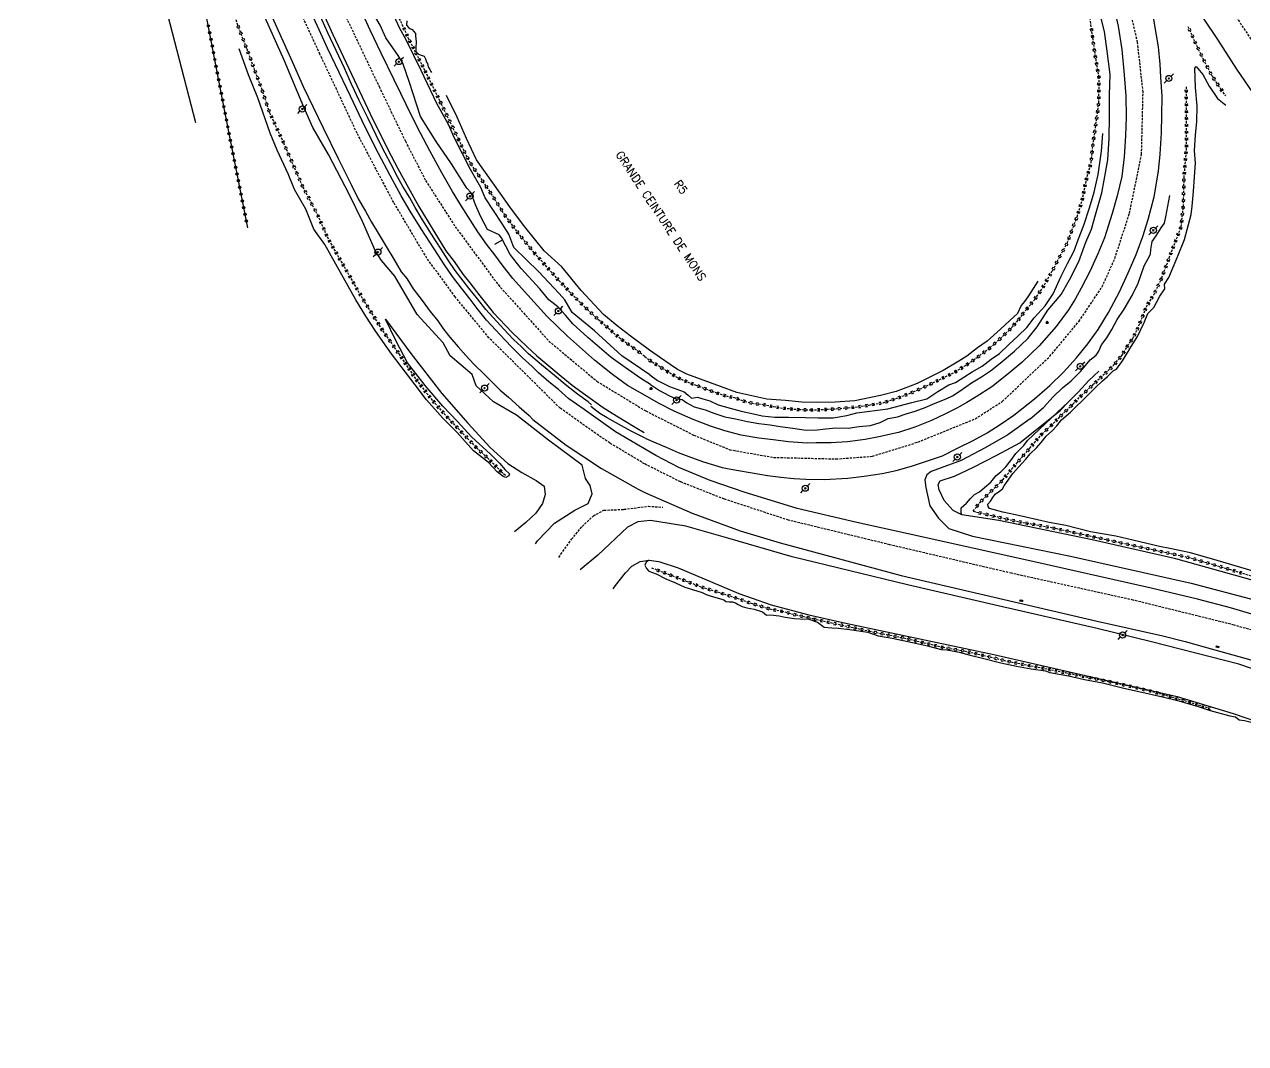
# Model space of a CAD drawing. Header units: millimetres. Extents: x 117000 to 118000, y 126000 to 127000.
# Drawn here: x 117284.3 to 117551.4, y 126230.8 to 126453.7 of the extents above; entities that cross this region are included whole.
import ezdxf
from ezdxf.enums import TextEntityAlignment as Align

# ---------------------------------------------------------------- set-up
doc = ezdxf.new("R2010")
doc.units = ezdxf.units.MM
doc.linetypes.add('DASHED', pattern=[0.75, 0.5, -0.25])
doc.layers.get('0').update_dxf_attribs({"linetype": 'CONTINUOUS'})
for name, color, linetype in [('W0001', 6, 'DASHED'), ('W0006', 2, 'CONTINUOUS'), ('W0008', 7, 'CONTINUOUS'), ('W0010', 4, 'CONTINUOUS'), ('W0070', 7, 'DASHED'), ('W0211', 2, 'CONTINUOUS'), ('W0214', 2, 'CONTINUOUS'), ('W0220', 5, 'DASHED'), ('W0323', 7, 'CONTINUOUS'), ('W0401', 7, 'CONTINUOUS'), ('W0473', 7, 'CONTINUOUS'), ('W0476', 7, 'CONTINUOUS'), ('W0850', 7, 'CONTINUOUS'), ('W0989', 7, 'CONTINUOUS'), ('W0990', 7, 'CONTINUOUS')]:
    doc.layers.add(name, color=color, linetype=linetype)
doc.styles.get("Standard").update_dxf_attribs({"font": 'romans.shx', "width": 0.85})

# ---------------------------------------------------------------- blocks, each defined once
blk = doc.blocks.new('T473')
for p, q in [((-0.166667, 0.166667), (0.166667, -0.166667)), ((-0.166667, -0.166667), (0.166667, 0.166667)), ((0.500001, 0.500001), (1.000002, 1.000002)), ((-1.000002, -1.000002), (-0.500001, -0.500001))]:
    blk.add_line(p, q)
blk.add_ellipse((0, 0), major_axis=(0.471405, 0.471405), ratio=1, start_param=5.4977871438, end_param=11.780972451)
blk = doc.blocks.new('T850')
for p, q in [((-0.25, -0.15), (0, 0.32)), ((0, 0.32), (0.25, -0.15)), ((-0.25, -0.15), (0.25, -0.15))]:
    blk.add_line(p, q)
for major_axis in [(-0.106, 0.106), (-0.0354, 0.0354), (-0.0236, 0.0236)]:
    blk.add_ellipse((0, 0), major_axis=major_axis, ratio=1, start_param=3.926991, end_param=10.210176)
blk = doc.blocks.new('T401')
for p, q in [((-0.3, 0.3), (0, 0.3)), ((-0.3, -0.25), (-0.3, 0.3)), ((-0.3, 0.15), (0, 0.15)), ((-0.3, 0), (0, 0)), ((0, 0.3), (0, -0.25)), ((-0.3, -0.15), (0, -0.15)), ((-0.3, -0.25), (-0.3, -0.3)), ((-0.3, -0.3), (0, -0.3)), ((0, -0.3), (0, -0.25))]:
    blk.add_line(p, q)
blk = doc.blocks.new('t323o')
at = {"color": 0, "linetype": 'Continuous'}
for radius in [0.25, 0.15]:
    blk.add_circle((0, 0), radius, dxfattribs=at)
blk = doc.blocks.new('t220o')
at = {"color": 0, "linetype": 'Continuous'}
for p, q in [((-0.25, 0.25), (0.25, 0.25)), ((-0.25, -0.25), (0.25, -0.25))]:
    blk.add_line(p, q, dxfattribs=at)

msp = doc.modelspace()

# ---------------------------------------------------------------- linework, layer by layer
at = {"layer": 'W0001'}
for points in [[(117402.43, 126675), (117437.33, 126622.68), (117450.1, 126603.54), (117485.01, 126551.28), (117518.98, 126500.82), (117554.53, 126447.48), (117591.14, 126392.81), (117608.37, 126367.36), (117630.46, 126333.74), (117648.52, 126304.7), (117660.15, 126285.37), (117675.05, 126258.71), (117687.81, 126234.34), (117689.57, 126230.79)], [(117556.4, 126320.14), (117548.86, 126322.33), (117526.82, 126327.77), (117500.21, 126333.64), (117473.55, 126339.88), (117451.42, 126345.26), (117437.39, 126349.86), (117427.83, 126353.62), (117419.95, 126357.57), (117412.38, 126362.09), (117407.41, 126365.51), (117401.45, 126369.76), (117391.87, 126379.25), (117385.91, 126385.12), (117378.53, 126394.08), (117372.32, 126402.57), (117365.07, 126414.74), (117357.06, 126429.88), (117348.95, 126447.17), (117333.14, 126481.23), (117321.97, 126507.5), (117311.8, 126530.73), (117296.8, 126562.54), (117293.03, 126571.05)], [(117346.61, 126472.16), (117361.88, 126440.08), (117367.63, 126428.11), (117372.06, 126419.53), (117378.53, 126409.43), (117387.96, 126396.69), (117399.01, 126384.43), (117409.53, 126375.63), (117420.18, 126369.15), (117430.68, 126363.87), (117438.59, 126360.66), (117448.15, 126358.99), (117461.81, 126358.65), (117469.77, 126359.22), (117479.74, 126362.34), (117492.27, 126367.43), (117498.18, 126371.22), (117508.57, 126381.09), (117514.96, 126388.74), (117520.04, 126396.33), (117522.79, 126402.5), (117525.99, 126412.34), (117528.64, 126425.22), (117528.97, 126438.88), (117527.76, 126449.75), (117524.43, 126464.25)]]:
    msp.add_lwpolyline(points, dxfattribs=at)
at = {"layer": 'W0006'}
msp.add_lwpolyline([(117321.81, 126432.16), (117315.16, 126457.73), (117311.26, 126475.23)], dxfattribs=at)
at = {"layer": 'W0008'}
for points in [[(117522.33, 126484.47), (117524.81, 126480.92), (117527.3, 126477.17), (117530.83, 126471.73), (117535.17, 126465.49), (117539.44, 126459.13), (117545.26, 126450.34), (117549.38, 126443.87), (117554.76, 126436.03), (117558.91, 126430.08), (117563.15, 126423.96), (117567.32, 126417.8), (117572.01, 126410.61), (117575.63, 126405.39), (117579.52, 126399.63), (117586.19, 126389.33), (117590.84, 126382.2), (117593.78, 126377.67), (117600.41, 126367.67)], [(117406.72, 126369.47), (117403.36, 126371.8), (117401.1, 126373.84), (117398.97, 126375.49), (117396.77, 126377.44), (117395.38, 126378.86), (117393.14, 126380.82), (117391.04, 126382.96), (117389.34, 126384.73), (117387.44, 126386.83), (117385.34, 126389), (117383.36, 126391.51), (117381.76, 126393.59), (117379.87, 126396.02), (117377.95, 126398.53), (117376.17, 126401.13), (117373.9, 126404.6), (117371.06, 126408.95), (117368.69, 126412.85), (117366.73, 126416.21), (117364.27, 126420.62), (117361.76, 126425.45), (117358.85, 126431.23), (117355.59, 126437.97), (117352.35, 126444.84), (117350.62, 126448.45), (117346.54, 126457.47)], [(117348.49, 126458.68), (117351.75, 126451.47), (117359.93, 126434.12), (117363.76, 126426.32), (117365.95, 126422.15), (117368.31, 126417.95), (117370.6, 126413.85), (117373.86, 126408.49), (117376.5, 126404.19), (117378.29, 126401.8), (117380.2, 126399.02), (117381.74, 126397.14), (117383.9, 126394.31), (117386.81, 126390.68), (117391.01, 126386.29), (117394.18, 126383.21), (117396.41, 126381.18), (117398.98, 126378.99), (117401.73, 126376.78), (117404.07, 126374.81), (117407.05, 126372.63), (117410.9, 126369.86), (117412.86, 126368.66), (117415.46, 126367.02), (117417.91, 126365.59), (117419.85, 126364.46)], [(117420.58, 126372.21), (117416.2, 126374.73), (117412.93, 126377.1), (117409, 126380.28), (117403.1, 126385.48), (117398.63, 126389.8), (117393.65, 126395.24), (117391.14, 126398.13), (117388.83, 126401.11), (117387.17, 126403.3), (117385.38, 126405.63), (117383.5, 126408.3), (117381.82, 126410.92), (117379.89, 126413.91), (117377.94, 126417.13), (117375.6, 126421.22), (117372.95, 126426), (117370.96, 126429.92), (117368.87, 126433.93), (117366.63, 126438.55), (117365.19, 126441.58), (117362.34, 126447.38), (117359.89, 126452.44), (117357.34, 126458.01)], [(117522.28, 126458.7), (117523.5, 126453.3), (117524.32, 126448.2), (117524.84, 126442.67), (117525.18, 126438.02), (117525.27, 126433.39), (117525.16, 126429.34), (117524.82, 126424.73), (117524.3, 126420.39), (117523.29, 126416.17), (117522.2, 126412.35), (117520.5, 126407.03), (117519.09, 126403.52), (117517.29, 126399.63), (117515.41, 126396.02), (117514.1, 126393.6), (117512.66, 126391.28), (117509.96, 126387.61), (117506.24, 126383.37), (117502.55, 126379.81), (117499.46, 126377.27)], [(117421.1, 126377.02), (117414.98, 126381.17), (117408.97, 126386.68), (117404.14, 126390.69), (117402.53, 126393.42), (117401.27, 126394.81), (117396.73, 126399.66), (117391.32, 126404.92), (117390.28, 126407.81), (117388.75, 126410.17), (117385.1, 126415.72), (117384.12, 126417.99), (117381.9, 126421.96), (117378.35, 126428.83), (117377.07, 126431.76), (117374.53, 126436.41), (117371.1, 126443.58), (117367.86, 126450.15), (117366.33, 126452.93), (117365.15, 126455.48)], [(117367.91, 126454.48), (117367.88, 126453.52), (117368.4, 126452.89), (117368.62, 126452.79), (117369.09, 126452.59), (117369.81, 126451.66), (117369.85, 126451.18), (117369.95, 126449.88), (117369.88, 126448.52), (117369.91, 126447.73), (117370.1, 126447.55), (117370.49, 126447.19), (117371.09, 126446.94), (117371.73, 126446.73), (117372.05, 126446.16), (117372.21, 126445.39), (117372.5, 126445.12), (117372.63, 126444.37), (117372.96, 126443.84), (117373.22, 126443.34), (117373.34, 126443.17)], [(117386.27, 126359.66), (117388.22, 126357.73), (117389.48, 126356.26), (117390.42, 126355.4), (117390.23, 126354.94), (117389.62, 126354.62), (117388.99, 126354.79), (117387.68, 126355.86), (117385.79, 126357.87), (117382.52, 126360.42), (117378.92, 126364.46), (117375.8, 126367.55), (117372.22, 126371.57), (117369.76, 126374.85), (117364.6, 126381.66), (117361.2, 126386.49), (117358.98, 126389.89), (117356.82, 126393.44), (117352.42, 126401.22), (117349.98, 126405.52), (117347.63, 126408.89), (117345.83, 126413.3), (117343.35, 126417.56), (117341.99, 126421.03), (117339.61, 126426.14), (117338.04, 126429.9), (117335.35, 126437.65), (117333.33, 126442.62), (117331.96, 126446.5), (117331.29, 126448.36)], [(117555.55, 126333.35), (117545.17, 126336.41), (117539.34, 126338.1), (117534.85, 126339.07), (117532.55, 126339.52), (117526.73, 126340.89), (117523.01, 126341.78), (117517.5, 126342.68), (117512.04, 126344.07), (117508.42, 126344.78), (117503.33, 126345.92), (117501.1, 126346.43), (117498.27, 126347.03), (117495.37, 126347.82), (117495.1, 126348.22), (117494.98, 126348.78), (117495.58, 126349.4), (117496.08, 126350.22), (117496.63, 126350.95), (117497.54, 126351.57), (117498.23, 126352.14), (117498.61, 126352.75), (117499.1, 126353.49), (117500.49, 126355.44), (117502.49, 126357.72), (117503.29, 126358.56), (117504.28, 126359.78), (117505.64, 126361.07), (117506.66, 126362.22), (117507.77, 126363.66), (117509.17, 126364.88), (117510.12, 126365.88), (117511.12, 126367.23), (117513.1, 126368.87), (117514.37, 126370.14), (117515.68, 126371.34), (117516.66, 126372.39), (117518.58, 126374.25), (117520.09, 126375.74), (117521.2, 126376.69), (117522.41, 126377.89), (117523.18, 126378.3), (117524.45, 126380.1), (117525.87, 126382.38), (117526.37, 126383.21), (117527.72, 126385.44), (117529.23, 126388.5), (117530.01, 126390.48), (117531.29, 126391.76), (117532.64, 126394.25), (117533.71, 126395.87), (117533.65, 126396.85), (117534.6, 126398.35), (117536.5, 126402.82), (117538.02, 126406.62), (117539.5, 126412.13), (117539.74, 126413.96), (117540.03, 126417.16), (117540.19, 126420.34), (117540.44, 126423.32), (117540.25, 126426.09), (117540.45, 126429.46), (117540.72, 126432.46), (117540.78, 126435.8), (117540.4, 126439.89), (117540.26, 126444.1), (117540.6, 126444.5), (117542.06, 126442.74), (117543.43, 126440.19), (117545.22, 126437.46), (117547.07, 126436.01)], [(117421, 126382.46), (117416.76, 126385.59), (117413.93, 126387.73), (117410.96, 126390.21), (117406.04, 126395.45), (117401.81, 126400.64), (117397.96, 126404.17), (117393.77, 126409.42), (117390.84, 126413.24), (117386.75, 126419.05), (117383.2, 126424.06), (117380.96, 126428.72), (117378.98, 126433.4), (117376.61, 126438.15)], [(117519.15, 126420.84), (117519.91, 126425.94), (117520.19, 126429.79)], [(117421.1, 126377.02), (117422.79, 126375.78), (117425.39, 126374.5), (117426.98, 126373.94), (117428.63, 126373.29), (117429.47, 126372.57), (117430.18, 126371.93), (117431.52, 126372.16), (117432.65, 126371.8), (117434.18, 126371.35), (117436.05, 126370.49), (117438.63, 126369.78), (117441.06, 126369.1), (117443.73, 126368.54), (117445.66, 126368.07), (117448.4, 126367.81), (117451.44, 126367.77), (117455.13, 126367.69), (117457.94, 126367.64), (117461.19, 126367.62), (117464.15, 126368.11), (117466.35, 126368.7), (117473.18, 126369.58), (117478.38, 126370.97), (117481.7, 126371.8), (117484.06, 126373.41), (117486.48, 126374.84), (117487.96, 126375.39), (117491.61, 126377.7), (117493.77, 126378.95), (117495.73, 126380.49), (117497.57, 126381.68), (117499.61, 126383.67), (117501.68, 126385.54), (117503.53, 126387.4), (117505.17, 126389.54), (117507.54, 126392.12), (117509.29, 126394.73), (117511.07, 126398.62), (117512.47, 126401.36), (117513.89, 126404.12), (117514.88, 126406.8), (117515.99, 126409.78), (117517.27, 126413.54), (117518.25, 126416.95), (117519.15, 126420.84)], [(117505.93, 126397.51), (117504.95, 126395.91), (117503.79, 126394.11), (117503, 126393.07), (117502.33, 126392.18), (117501.51, 126390.46), (117499.83, 126388.91), (117497.79, 126386.99), (117494.86, 126384.37), (117492.75, 126382.91), (117490.44, 126381.13), (117488.69, 126380.04), (117485.21, 126377.98), (117479.56, 126375.12), (117474.98, 126373.38), (117471.52, 126372.54), (117465.93, 126371.35), (117461.63, 126371.08), (117457.81, 126371), (117454.36, 126371.07), (117450.78, 126371.45), (117446.7, 126371.7), (117440.1, 126373.17), (117436.55, 126374.5), (117429.21, 126377.18), (117427.11, 126378.2), (117425.53, 126379.27), (117423.45, 126380.74), (117421, 126382.46)], [(117386.27, 126359.66), (117382.06, 126363.48), (117379.02, 126366.8), (117375.85, 126370.18), (117371.94, 126374.74), (117369.94, 126377.36), (117368.11, 126379.64), (117365.52, 126384.57), (117363.29, 126389.21)], [(117499.46, 126377.27), (117495.92, 126374.44), (117492.44, 126372.2), (117490.42, 126371), (117488.24, 126369.76), (117485.76, 126368.49), (117482.7, 126367.08), (117479.04, 126365.62), (117475.45, 126364.45), (117471.21, 126363.45), (117468.16, 126362.88), (117464.32, 126362.38), (117460.78, 126362.15), (117457.47, 126362.18), (117455.49, 126362.12), (117451.44, 126362.39), (117448.09, 126362.8), (117444.92, 126363.21), (117441.07, 126363.87), (117437.53, 126364.76), (117434.37, 126365.81), (117430.57, 126367.28), (117426.42, 126369.09), (117422.96, 126370.83), (117420.58, 126372.21)], [(117489.32, 126346.4), (117489.19, 126346.84), (117489.19, 126347.92), (117490.33, 126348.94), (117491.23, 126350.03), (117492.12, 126350.85), (117493.19, 126351.42), (117494.29, 126352.38), (117495.65, 126353.58), (117496.84, 126354.99), (117497.87, 126355.84), (117498.96, 126356.93), (117500.08, 126358.28), (117501.16, 126359.84), (117502.92, 126361.59), (117503.72, 126362.71), (117512.63, 126371.13), (117514.85, 126373.32), (117517.08, 126375.79), (117519.28, 126377.83)], [(117560.14, 126322.49), (117548.06, 126326.07), (117540.87, 126327.99), (117530.77, 126330.39), (117503.58, 126336.52), (117477.57, 126342.29), (117466.4, 126344.76), (117453.28, 126347.83), (117441.7, 126351.4), (117434.31, 126353.93), (117427.4, 126356.74), (117422.38, 126359.38), (117413.61, 126364.58), (117406.72, 126369.47)], [(117420.95, 126336.54), (117420.29, 126336.09), (117419.97, 126335.43), (117420.34, 126334.71), (117420.84, 126334.08), (117422.46, 126333.51), (117424.57, 126332.43), (117426.68, 126331.58), (117428.73, 126330.63), (117431.36, 126329.78), (117432.53, 126329.42), (117433.38, 126329.02), (117434.54, 126328.65), (117436.3, 126328.15), (117437.3, 126327.8), (117437.7, 126327.49), (117438.44, 126327.42), (117439.18, 126327.38), (117439.81, 126327.21), (117440.43, 126326.78), (117441.32, 126326.39), (117442.33, 126326.09), (117443.9, 126325.77), (117445.72, 126325.24), (117446.64, 126324.46), (117447.47, 126324.58), (117449.4, 126324.33), (117450.66, 126324.02), (117452.75, 126323.72), (117453.9, 126323.67), (117455.86, 126323.61), (117457.73, 126322.97), (117459.24, 126321.89), (117460.87, 126321.68), (117462.35, 126321.67), (117464.76, 126321.36), (117468.77, 126320.74), (117471.06, 126319.93), (117474.08, 126319.47), (117478.56, 126318.53), (117481.79, 126317.78), (117484.83, 126316.96), (117486.04, 126316.93), (117488.76, 126316.37), (117491.13, 126315.76), (117494.11, 126315), (117497.88, 126314.06), (117501.31, 126313.31), (117504.46, 126312.73), (117507.63, 126312.34), (117508.56, 126311.94), (117512.65, 126311.2), (117516.18, 126310.41), (117520.1, 126309.66), (117524.5, 126308.62), (117528.07, 126307.82), (117533.2, 126306.59), (117536.76, 126305.78), (117541.02, 126304.54), (117543.66, 126303.61), (117547.91, 126302.47), (117549.15, 126302.28), (117549.97, 126301.57), (117551.16, 126301.48), (117553.71, 126300.8)]]:
    msp.add_lwpolyline(points, dxfattribs=at)
at = {"layer": 'W0010'}
for points in [[(117334.66, 126464.02), (117339.83, 126452.36), (117342.9, 126445.55), (117345.27, 126440.07), (117349.64, 126431.08), (117352.94, 126424.33), (117355.84, 126418.51), (117357.27, 126415.5), (117358.93, 126412.81), (117360.22, 126410.4), (117361.71, 126408.03), (117363.45, 126405.1), (117365.07, 126402.3), (117366.67, 126399.6), (117367.93, 126398.13), (117369.36, 126395.85), (117371.27, 126393.31), (117373.06, 126390.87), (117374.71, 126388.83), (117375.94, 126387.05), (117377.37, 126385.24), (117379.2, 126383.14), (117380.83, 126381.27), (117382.62, 126379.4), (117384.92, 126377.09), (117388.35, 126373.68), (117390.15, 126372.15), (117392.51, 126370.01), (117394.72, 126368.18), (117395.47, 126367.28)], [(117408.34, 126370.51), (117407.57, 126371.17), (117405.25, 126372.84), (117402.97, 126374.61), (117400.22, 126376.89), (117397.41, 126379.22), (117394.57, 126381.65), (117392.94, 126383.23), (117391.37, 126384.69), (117390.08, 126385.99), (117388.34, 126387.92), (117385.21, 126391.35), (117383.39, 126393.69), (117381.47, 126396), (117379.73, 126398.26), (117378.54, 126399.87), (117377, 126402.09), (117375.48, 126404.52), (117374.2, 126406.43), (117372.46, 126409.19), (117371.18, 126411.28), (117369.78, 126413.66), (117368.5, 126415.88), (117367.08, 126418.23), (117365.93, 126420.37), (117364.47, 126423.16), (117363.23, 126425.53), (117362.07, 126427.8), (117360.42, 126431.14), (117359.33, 126433.41), (117357.53, 126437.06), (117355.87, 126440.6), (117354.31, 126444.13), (117352.46, 126447.97), (117350.7, 126451.8), (117348.69, 126456.19)], [(117420.18, 126363.15), (117422.43, 126362.15), (117424.69, 126361.2), (117427.28, 126360.08), (117430.23, 126358.95), (117432.84, 126357.98), (117436.92, 126356.79), (117440.07, 126356.16), (117443.48, 126355.58), (117446.83, 126355.04), (117449.75, 126354.66), (117452.59, 126354.4), (117455.2, 126354.24), (117459.22, 126354.13), (117464.37, 126354.45), (117467.95, 126354.88), (117471.9, 126355.47), (117474.95, 126356.11), (117478.31, 126357.06), (117481.84, 126358.26), (117485.12, 126359.36), (117488.39, 126360.97), (117491.81, 126362.67), (117494.89, 126364.39), (117497.72, 126366.18), (117500.68, 126368.21), (117505.23, 126371.82), (117508.57, 126374.71), (117511.58, 126377.62), (117514.4, 126380.79), (117516.88, 126383.81), (117519.12, 126386.96), (117521.39, 126390.67), (117523.8, 126395.16), (117525.74, 126399.36), (117527.48, 126403.34), (117528.88, 126407.31), (117530.05, 126411.04), (117531.36, 126415.95), (117532.31, 126421.56), (117532.74, 126425.29), (117532.97, 126429.94), (117533.08, 126433.86), (117533.14, 126437.91), (117532.88, 126442.12), (117532.7, 126445), (117532.35, 126448.78), (117531.87, 126451.35), (117531.21, 126455.6)], [(117420.18, 126363.15), (117416.98, 126364.69), (117414.22, 126366.28), (117411.74, 126367.62), (117410.14, 126368.56), (117408.2, 126370.12)], [(117395.47, 126367.28), (117402.79, 126361.65), (117410.5, 126356.55), (117418.55, 126352.02), (117420.16, 126351.21), (117430.36, 126346.78), (117440.82, 126342.96), (117449.58, 126340.29), (117476.06, 126333.14), (117518.94, 126323.16), (117533.27, 126319.98), (117538.18, 126318.73), (117544.68, 126316.92), (117555.17, 126313.95)]]:
    msp.add_lwpolyline(points, dxfattribs=at)
at = {"layer": 'W0070'}
msp.add_lwpolyline([(117401.18, 126337.12), (117401.65, 126337.81), (117403.99, 126341.07), (117406.29, 126343.88), (117408.78, 126346.23), (117411.06, 126347.42), (117415.43, 126347.63), (117420.77, 126348.31), (117423.95, 126348.07)], dxfattribs=at)
at = {"layer": 'W0211'}
for points in [[(117381.1, 126417.89), (117377.72, 126423.21), (117374.33, 126428.08), (117370.93, 126433.56), (117368.52, 126440.96), (117367.07, 126445.2), (117366.06, 126446.9), (117363.36, 126450.75), (117362.09, 126453.49), (117359.35, 126458.25), (117357.11, 126464.12), (117356.18, 126467.89), (117354.57, 126471.77), (117352.62, 126477.16), (117350.6, 126481.28), (117349.02, 126484.71), (117346.62, 126491), (117344.29, 126497.32)], [(117391.9, 126368.19), (117386.91, 126371.17), (117383.13, 126374.63), (117382.24, 126377.1), (117377.45, 126381.2), (117375.87, 126384.07), (117370.23, 126390.24), (117365.31, 126398.62), (117362.43, 126402.05), (117361.06, 126404.08), (117358.28, 126410.55), (117355.42, 126416.37), (117350.79, 126425.21), (117347.36, 126431.13), (117345.41, 126435.54), (117341.1, 126445.82), (117336.95, 126455.14)], [(117521.14, 126447.82), (117520.51, 126452.12), (117519.51, 126456.11)], [(117421.24, 126374.91), (117423.2, 126373.58), (117425.25, 126372.54), (117426.74, 126371.88), (117428.14, 126371.63), (117429.16, 126370.9), (117430.81, 126370.07), (117433.2, 126369.41), (117435.29, 126368.59), (117437.49, 126367.86), (117439.81, 126367.43), (117442.44, 126366.82), (117444.95, 126366.43), (117447.38, 126366.14), (117449.59, 126365.73), (117452.34, 126365.4), (117455.27, 126364.95), (117457.7, 126365), (117459.57, 126365.21), (117461.79, 126365.45), (117464.46, 126365.41), (117466.88, 126365.77), (117469.33, 126365.97), (117471.47, 126366.59), (117473.21, 126367.46), (117475.28, 126367.82), (117477.15, 126368.51), (117479.15, 126369.11), (117481.32, 126369.88), (117483.53, 126370.87), (117485.89, 126371.8), (117487.28, 126372.43), (117488.96, 126373.57), (117491.47, 126375.29), (117493.63, 126376.58), (117495.63, 126377.91), (117497.73, 126379.58), (117500.82, 126382.22), (117503.78, 126384.95), (117505.81, 126387.5), (117508.16, 126391.2), (117511.03, 126394.63), (117512.87, 126397.83), (117514.9, 126401.84), (117516.48, 126406.07), (117517.71, 126408.9), (117518.59, 126412.04), (117519.92, 126416.82), (117520.43, 126419.59), (117521.26, 126424.08), (117521.56, 126428.76), (117521.59, 126433.51), (117521.63, 126438.17), (117521.74, 126442.69), (117521.14, 126447.82)], [(117421.24, 126374.91), (117419.09, 126376.23), (117415.69, 126378.64), (117412.67, 126380.82), (117407.52, 126385.17), (117404.22, 126388.22), (117402.63, 126390.12), (117400.94, 126391.92), (117399.02, 126393.42), (117397, 126395.82), (117392.98, 126400.3), (117390.58, 126403.35), (117388.63, 126407.02), (117388.11, 126407.69), (117385.59, 126408.79), (117384.12, 126411.56), (117382.93, 126414.2), (117382.02, 126416.81), (117381.1, 126417.89)], [(117504.27, 126367.45), (117507.21, 126369.9), (117509.32, 126372.26), (117511.33, 126374.18), (117513.26, 126375.74), (117515.34, 126377.82), (117517.4, 126380.31), (117518.69, 126381.36), (117519.28, 126382.25), (117519.88, 126383.62), (117521.04, 126385.13), (117522.14, 126386.96), (117523.29, 126389.13), (117524.85, 126391.39), (117526.55, 126394.42), (117527.91, 126397.11), (117529.23, 126400.87), (117530.04, 126402.37), (117530.62, 126403.4), (117530.65, 126404.47), (117530.98, 126406.17), (117531.81, 126407.43), (117532.89, 126409.19), (117533.63, 126410.23), (117533.94, 126411.61), (117534.83, 126416.26)], [(117396.1, 126340.06), (117396.52, 126340.73), (117400.27, 126344.57), (117404.68, 126347.42), (117407.64, 126348.89), (117408.51, 126351.03), (117408.07, 126352.82), (117407.03, 126354.35), (117406.27, 126357.31), (117398.92, 126362.72), (117391.9, 126368.19)], [(117504.27, 126367.45), (117499.37, 126363.89), (117494.4, 126361.09), (117489.17, 126358.28), (117482.65, 126355.88), (117481.68, 126355.16), (117481.22, 126354.09), (117481.44, 126352.42)], [(117481.44, 126352.42), (117482.35, 126348.42), (117484.21, 126345.68), (117486.52, 126343.4), (117491.65, 126341.79), (117513.06, 126337.41), (117539.49, 126331.45), (117557.45, 126326.75), (117573.88, 126321.34), (117587.7, 126315.72), (117595.98, 126311.76), (117611.49, 126303.43), (117619.24, 126298.94), (117629.72, 126291.91), (117636.6, 126286.93)], [(117564.22, 126308.91), (117549.94, 126313.75), (117530.84, 126318.65), (117518.93, 126321.55), (117497.24, 126326.49), (117477.41, 126331.1), (117452.19, 126337.24), (117438.14, 126341.29), (117429, 126343.94), (117421.24, 126345.16), (117418.45, 126344.86), (117416.23, 126343.7), (117409.74, 126337.6), (117405.82, 126334.43)]]:
    msp.add_lwpolyline(points, dxfattribs=at)
at = {"layer": 'W0214'}
for points in [[(117363.29, 126389.21), (117368.8, 126381.74), (117375.59, 126372.98), (117381.32, 126366.44), (117386.2, 126361.17)], [(117484.18, 126353.09), (117484.59, 126353.88), (117487.69, 126354.91), (117491.91, 126356.82), (117496.97, 126359.47), (117502.02, 126362.2), (117510.85, 126369.26), (117512.63, 126371.13)], [(117386.2, 126361.17), (117390.01, 126357.64), (117393.12, 126355.71), (117396.2, 126353.91), (117397.98, 126352.69), (117398.19, 126350.9), (117397.58, 126348.93), (117396.14, 126346.79), (117393.97, 126344.78), (117391.51, 126342.72)], [(117637.57, 126291.55), (117621.83, 126303.09), (117616.48, 126307.44), (117602.03, 126314.8), (117588.54, 126320.78), (117576.15, 126325.06), (117555.99, 126331.28), (117536.13, 126336.81), (117517.86, 126340.95), (117497.45, 126345.16), (117489.32, 126346.4), (117487.45, 126347.37), (117485.47, 126349.58), (117484.34, 126351.86), (117484.18, 126353.09)], [(117413.08, 126330.22), (117413.6, 126330.97), (117415.78, 126333.74), (117417.17, 126335.23), (117418.95, 126336.19), (117420.95, 126336.54), (117422.96, 126336.23), (117423.31, 126336.11), (117427.29, 126334.8), (117440.57, 126329.24), (117447.61, 126326.77), (117455.9, 126324.52), (117463.96, 126322.75), (117496.33, 126315.85), (117536.43, 126306.71), (117548.66, 126302.98), (117566.38, 126296.94)]]:
    msp.add_lwpolyline(points, dxfattribs=at)
at = {"layer": 'W0220'}
for points in [[(117317.91, 126486.7), (117319.06, 126484.37), (117320.14, 126480.5), (117322.97, 126474.43), (117329.49, 126458.34), (117330.81, 126453.78), (117332.92, 126448.31), (117336.13, 126439.68), (117337.91, 126434.35), (117340.95, 126427.82), (117345.15, 126418.16), (117348.38, 126412.07), (117350.88, 126406.45), (117354.21, 126400.71), (117358.25, 126393.69), (117362.61, 126386.72), (117366.24, 126381.58), (117369.96, 126376), (117373.57, 126371.39), (117377.53, 126366.96), (117383.07, 126361.21), (117385.6, 126358.89), (117388.55, 126355.93), (117389.56, 126355.05)], [(117419.97, 126381.08), (117417.31, 126383.03), (117414.66, 126384.91), (117411.97, 126387.25), (117409.92, 126389.02), (117406.98, 126391.73), (117403.65, 126395.05), (117402.12, 126396.77), (117401.19, 126397.67), (117399.09, 126400.06), (117395.82, 126403.73), (117392.47, 126407.82), (117389.42, 126411.93), (117386.15, 126417.07), (117381.88, 126423.32), (117380.47, 126426.03), (117379.29, 126428.47), (117375.18, 126436.93), (117371.92, 126443.55), (117368.4, 126450.43), (117366.36, 126454.92)], [(117419.97, 126381.08), (117421.59, 126379.85), (117423.17, 126378.92), (117424.77, 126377.91), (117426.1, 126377.1), (117427.24, 126376.39), (117429.3, 126375.5), (117431.04, 126374.83), (117433.23, 126374), (117435.74, 126373.08), (117437.76, 126372.43), (117439.5, 126372.09), (117441.83, 126371.24), (117444.06, 126370.74), (117445.88, 126370.57), (117448.16, 126370.08), (117450.37, 126369.75), (117453.67, 126369.47), (117456.33, 126369.36), (117459.65, 126369.5), (117461.87, 126369.63), (117464.44, 126369.85), (117466.57, 126370.07), (117469.08, 126370.44), (117472.14, 126370.95), (117474.9, 126371.83), (117478.04, 126373.03), (117480.81, 126374.25), (117483.01, 126375.28), (117487.91, 126377.72), (117490.57, 126379.38), (117492.59, 126380.77), (117495.45, 126382.94), (117498.29, 126385.5), (117500.34, 126387.43), (117501.85, 126389.22), (117503.58, 126391.5), (117505.27, 126393.49), (117507.02, 126396.06), (117509.14, 126399.8), (117510.85, 126403.03), (117512.36, 126405.79), (117513.38, 126408.56), (117514.55, 126411.61), (117515.68, 126415.23), (117516.57, 126419.7), (117517.65, 126423.52), (117517.91, 126426.51), (117518.57, 126431.13), (117519.3, 126436.51), (117519.36, 126442.05), (117518.69, 126445.84), (117517.95, 126450.9), (117517.41, 126454.78)], [(117538.79, 126453.2), (117540.72, 126448.95), (117542.07, 126446.18), (117543.44, 126443.52), (117544.06, 126442.33), (117546, 126439.47), (117546.99, 126438.08)], [(117491.83, 126347.2), (117493.23, 126349.08), (117495.33, 126351.19), (117498.3, 126354.07), (117501.4, 126357.78), (117504.19, 126360.99), (117506.84, 126364.1), (117508.77, 126365.89), (117510.58, 126367.7), (117513.61, 126370.64), (117515.43, 126372.47), (117518.01, 126374.9), (117521.31, 126377.99), (117522.6, 126379.2), (117524.37, 126381.31), (117525.58, 126383.35), (117526.76, 126385.03), (117528.07, 126387.8), (117529.7, 126391.9), (117531.32, 126394.55), (117531.97, 126395.94), (117533.07, 126398.22), (117534.67, 126402.56), (117537.29, 126409.39), (117537.79, 126413.81), (117537.95, 126420.14), (117538.49, 126426.74), (117538.46, 126440.1)], [(117491.83, 126347.2), (117501.26, 126345.04), (117509.73, 126343.49), (117518.29, 126341.6), (117538.8, 126337.15), (117547.81, 126334.53), (117556.27, 126331.99), (117571.39, 126327.07), (117583.36, 126323.07), (117589.38, 126320.68), (117598.2, 126316.89), (117611.55, 126310.32), (117615.49, 126308.41), (117619.33, 126305.58)], [(117421.46, 126334.85), (117425.98, 126333.12), (117429.06, 126331.92), (117432.26, 126330.69), (117436.49, 126329.38), (117440.13, 126328.19), (117443.47, 126327.03), (117447.36, 126325.83), (117449.92, 126325.38), (117452.94, 126324.57), (117456.77, 126323.72), (117460.79, 126322.81), (117465.15, 126321.87), (117469.09, 126320.99), (117472.84, 126320.25), (117476.59, 126319.53), (117481.05, 126318.46), (117485.14, 126317.48), (117489.85, 126316.67), (117494.04, 126315.69), (117500.03, 126314.25), (117505.23, 126313.28), (117511.95, 126311.92), (117517.44, 126310.81), (117522.19, 126309.85), (117530.28, 126307.99), (117535.13, 126306.63), (117538.89, 126305.54), (117543.51, 126304.16)]]:
    msp.add_lwpolyline(points, dxfattribs=at)
at = {"layer": 'W0323'}
msp.add_lwpolyline([(117333.14, 126409.19), (117328.05, 126435.01), (117321.96, 126466.76), (117314.1, 126476.8), (117296.63, 126499.11), (117284.31, 126514.82)], dxfattribs=at)
at = {"layer": 'W0476'}
msp.add_lwpolyline([(117387.2, 126405.61), (117389.04, 126406.63)], dxfattribs=at)

# ---------------------------------------------------------------- block references
at = {"layer": 'W0220'}
for p, rotation in [((117331.05, 126453.17), 291.1062782785015), ((117331.59, 126451.77), 291.1062782785015), ((117367.39, 126452.65), 114.5007165949999), ((117368.01, 126451.28), 114.5007165949999), ((117517.73, 126452.5), 97.90917122053776), ((117517.94, 126451.02), 97.90917122053776), ((117539.1, 126452.52), 294.4002431599282), ((117539.72, 126451.15), 294.4002431599282), ((117332.13, 126450.37), 291.1062782785015), ((117332.67, 126448.97), 291.1062782785015), ((117368.66, 126449.93), 117.0657713094203), ((117369.34, 126448.59), 117.0657713094203), ((117518.15, 126449.53), 98.29806892363526), ((117518.37, 126448.05), 98.29806892363526), ((117540.34, 126449.78), 294.4002431599282), ((117540.97, 126448.43), 296.0074253747472), ((117333.2, 126447.56), 290.3804371307082), ((117333.72, 126446.16), 290.3804371307082), ((117370.02, 126447.26), 117.0657713094203), ((117370.7, 126445.92), 117.0657713094203), ((117518.59, 126446.56), 98.29806892363526), ((117541.63, 126447.08), 296.0074253747472), ((117542.3, 126445.73), 297.3094437026865), ((117334.24, 126444.75), 290.3804371307082), ((117334.77, 126443.35), 290.3804371307082), ((117371.39, 126444.59), 117.0657713094203), ((117372.07, 126443.25), 116.2563409805943), ((117518.82, 126445.08), 99.98723674562706), ((117519.08, 126443.61), 99.98723674562706), ((117542.99, 126444.4), 297.3094437026865), ((117543.68, 126443.07), 297.3865082314663), ((117335.29, 126441.94), 290.3804371307082), ((117335.81, 126440.53), 290.3804371307082), ((117372.73, 126441.9), 116.2563409805943), ((117373.39, 126440.56), 116.2563409805943), ((117519.34, 126442.13), 99.98723674562706), ((117519.34, 126440.63), 89.41136544175743), ((117544.43, 126441.78), 304.1450052037961), ((117545.27, 126440.54), 304.1450052037961), ((117336.32, 126439.12), 288.4865027665166), ((117336.79, 126437.7), 288.4865027665166), ((117374.06, 126439.21), 116.2563409805943), ((117374.72, 126437.87), 116.2563409805943), ((117519.31, 126437.63), 89.41136544175743), ((117519.33, 126439.13), 89.41136544175743), ((117538.46, 126439.11), 90.13724541043997), ((117538.46, 126437.61), 90.13724541043997), ((117546.12, 126439.3), 305.4674815277903), ((117337.27, 126436.28), 288.4865027665166), ((117337.74, 126434.85), 288.4865027665166), ((117375.38, 126436.52), 115.8997705454075), ((117376.04, 126435.17), 115.8997705454075), ((117519.25, 126436.13), 82.20368179209937), ((117538.47, 126436.11), 90.13724541043997), ((117338.32, 126433.47), 294.9789463957304), ((117338.95, 126432.11), 294.9789463957304), ((117376.69, 126433.82), 115.8997705454075), ((117377.35, 126432.47), 115.8997705454075), ((117518.84, 126433.16), 82.20368179209937), ((117519.05, 126434.65), 82.20368179209937), ((117538.47, 126434.61), 90.13724541043997), ((117538.47, 126433.11), 90.13724541043997), ((117339.59, 126430.75), 294.9789463957304), ((117340.22, 126429.39), 294.9789463957304), ((117378, 126431.13), 115.8997705454075), ((117378.66, 126429.78), 115.8997705454075), ((117518.43, 126430.19), 81.95413182019038), ((117518.64, 126431.67), 82.20368179209937), ((117538.48, 126431.61), 90.13724541043997), ((117538.48, 126430.11), 90.13724541043997), ((117340.85, 126428.03), 294.9789463957304), ((117341.46, 126426.66), 293.5065947930303), ((117379.31, 126428.43), 115.7254398867532), ((117379.96, 126427.08), 115.7254398867532), ((117518.01, 126427.22), 81.95413182019038), ((117518.22, 126428.7), 81.95413182019038), ((117538.49, 126428.61), 90.13724541043997), ((117538.49, 126427.11), 90.13724541043997), ((117342.06, 126425.28), 293.5065947930303), ((117380.62, 126425.73), 117.5535335874536), ((117381.32, 126424.4), 117.5535335874536), ((117517.71, 126424.23), 84.9212362837386), ((117517.84, 126425.73), 84.9212362837386), ((117538.27, 126424.12), 85.28444630092768), ((117538.4, 126425.61), 85.28444630092768), ((117342.65, 126423.91), 293.5065947930303), ((117343.25, 126422.53), 293.5065947930303), ((117382.04, 126423.09), 124.3267077894825), ((117382.89, 126421.85), 124.3267077894825), ((117517.03, 126421.32), 74.21743217386376), ((117517.43, 126422.77), 74.21743217386376), ((117538.15, 126422.62), 85.28444630092768), ((117343.85, 126421.16), 293.5065947930303), ((117344.45, 126419.78), 293.5065947930303), ((117383.73, 126420.61), 124.3267077894825), ((117384.58, 126419.37), 124.3267077894825), ((117516.62, 126419.88), 74.21743217386376), ((117537.93, 126419.63), 88.60480689838587), ((117538.03, 126421.13), 85.28444630092768), ((117345.05, 126418.41), 293.5065947930303), ((117345.73, 126417.07), 297.9102289905923), ((117385.42, 126418.13), 124.3267077894825), ((117386.26, 126416.89), 122.49212080517), ((117516.02, 126416.94), 78.74912009855667), ((117516.31, 126418.41), 78.74912009855667), ((117537.86, 126416.63), 88.60480689838587), ((117537.9, 126418.13), 88.60480689838587), ((117346.43, 126415.75), 297.9102289905923), ((117347.13, 126414.42), 297.9102289905923), ((117387.07, 126415.62), 122.49212080517), ((117387.87, 126414.36), 122.49212080517), ((117515.3, 126414.03), 72.65949830042858), ((117515.73, 126415.47), 78.74912009855667), ((117537.77, 126413.63), 83.57593656162825), ((117537.82, 126415.13), 88.60480689838587), ((117347.84, 126413.1), 297.9102289905923), ((117348.52, 126411.76), 294.0031437180926), ((117388.68, 126413.09), 122.49212080517), ((117389.49, 126411.83), 126.5501500881358), ((117390.39, 126410.63), 126.5501500881358), ((117514.38, 126411.18), 69.13772801158046), ((117514.86, 126412.6), 72.65949830042858), ((117537.43, 126410.65), 83.57593656162825), ((117537.6, 126412.14), 83.57593656162825), ((117349.13, 126410.39), 294.0031437180926), ((117349.74, 126409.02), 294.0031437180926), ((117391.28, 126409.42), 126.5501500881358), ((117392.17, 126408.22), 126.5501500881358), ((117513.32, 126408.37), 69.72813515058806), ((117513.85, 126409.78), 69.13772801158046), ((117537.21, 126409.17), 68.97035587838337), ((117350.35, 126407.65), 294.0031437180926), ((117350.98, 126406.29), 300.0674023824843), ((117393.11, 126407.04), 129.3542685417447), ((117394.06, 126405.88), 129.3542685417447), ((117512.24, 126405.57), 61.27770557474594), ((117512.8, 126406.97), 69.72813515058806), ((117536.13, 126406.37), 68.97035587838337), ((117536.67, 126407.77), 68.97035587838337), ((117351.73, 126404.99), 300.0674023824843), ((117352.48, 126403.69), 300.0674023824843), ((117395.01, 126404.72), 129.3542685417447), ((117395.97, 126403.57), 131.6751801113776), ((117510.8, 126402.94), 62.0317810444827), ((117511.52, 126404.26), 61.27770557474594), ((117535.06, 126403.57), 68.97035587838337), ((117535.6, 126404.97), 68.97035587838337), ((117353.23, 126402.39), 300.0674023824843), ((117353.98, 126401.1), 300.0674023824843), ((117396.96, 126402.45), 131.6751801113776), ((117397.96, 126401.33), 131.6751801113776), ((117398.96, 126400.21), 131.6751801113776), ((117509.4, 126400.29), 62.0317810444827), ((117510.1, 126401.62), 62.0317810444827), ((117534.01, 126400.76), 69.8070042347869), ((117534.52, 126402.17), 69.8070042347869), ((117354.73, 126399.8), 299.9545429289186), ((117355.48, 126398.5), 299.9545429289186), ((117399.95, 126399.08), 131.2570117041437), ((117400.94, 126397.95), 131.2570117041437), ((117507.93, 126397.67), 60.48128942346844), ((117508.67, 126398.98), 60.48128942346844), ((117532.94, 126397.96), 64.22365134793372), ((117533.49, 126399.36), 69.8070042347869), ((117356.23, 126397.2), 299.9545429289186), ((117356.98, 126395.9), 299.9545429289186), ((117357.73, 126394.6), 299.9545429289186), ((117401.99, 126396.89), 135.9422798330044), ((117403, 126395.78), 131.7244915038985), ((117404.02, 126394.68), 135.0688650869604), ((117506.38, 126395.11), 55.84957097130211), ((117507.19, 126396.37), 60.48128942346844), ((117531.65, 126395.25), 64.73728083263734), ((117532.29, 126396.61), 64.22365134793372), ((117358.49, 126393.31), 302.0098164361043), ((117359.29, 126392.03), 302.0098164361043), ((117405.08, 126393.62), 135.0688650869604), ((117406.14, 126392.56), 135.0688650869604), ((117504.6, 126392.7), 49.62710688828076), ((117505.53, 126393.87), 55.84957097130211), ((117530.16, 126392.65), 58.65421412046206), ((117530.94, 126393.93), 58.65421412046206), ((117360.08, 126390.76), 302.0098164361043), ((117360.88, 126389.49), 302.0098164361043), ((117407.22, 126391.51), 137.4340619383743), ((117408.32, 126390.5), 137.4340619383743), ((117409.43, 126389.48), 137.4340619383743), ((117502.72, 126390.36), 52.73706733162729), ((117503.63, 126391.56), 49.62710688828076), ((117528.92, 126389.93), 68.36994637681546), ((117529.47, 126391.33), 68.36994637681546), ((117361.67, 126388.22), 302.0098164361043), ((117362.47, 126386.95), 302.0098164361043), ((117410.55, 126388.48), 139.0505045123172), ((117411.68, 126387.5), 139.0505045123172), ((117499.81, 126386.94), 43.29040025132291), ((117500.84, 126388.03), 49.83698162859791), ((117501.81, 126389.17), 49.83698162859791), ((117527.77, 126387.16), 64.7063065565476), ((117528.36, 126388.54), 68.36994637681546), ((117363.32, 126385.71), 305.2245892171396), ((117364.18, 126384.49), 305.2245892171396), ((117412.81, 126386.52), 138.9787912465734), ((117413.94, 126385.53), 138.9787912465734), ((117415.11, 126384.59), 144.6923915048203), ((117496.5, 126383.89), 42.0920353325118), ((117497.62, 126384.89), 42.0920353325118), ((117498.72, 126385.91), 43.29040025132291), ((117526.39, 126384.5), 54.8429221972596), ((117527.13, 126385.81), 64.7063065565476), ((117365.05, 126383.26), 305.2245892171396), ((117365.92, 126382.04), 305.2245892171396), ((117416.33, 126383.72), 144.6923915048203), ((117417.55, 126382.85), 143.754554788808), ((117418.76, 126381.97), 143.754554788808), ((117494.19, 126381.98), 37.13128750536361), ((117495.39, 126382.89), 37.13128750536361), ((117524.77, 126381.98), 59.28799165141152), ((117525.54, 126383.27), 59.28799165141152), ((117366.76, 126380.8), 303.6758478590028), ((117367.59, 126379.55), 303.6758478590028), ((117421.17, 126380.17), 322.8594422857426), ((117422.43, 126379.36), 329.5344550796412), ((117423.71, 126378.58), 327.649989523575), ((117489.26, 126378.57), 31.9898679874457), ((117490.53, 126379.36), 31.9898679874457), ((117491.77, 126380.21), 34.47480329540036), ((117492.99, 126381.08), 37.13128750536361), ((117521.9, 126378.54), 43.09467070061277), ((117522.95, 126379.61), 50.07178573238707), ((117523.91, 126380.76), 50.07178573238707), ((117368.42, 126378.3), 303.6758478590028), ((117369.25, 126377.05), 303.6758478590028), ((117424.98, 126377.78), 328.4261347235266), ((117426.26, 126377), 328.5179749763275), ((117427.56, 126376.26), 336.556456839775), ((117485.31, 126376.43), 26.52291504913176), ((117486.65, 126377.09), 26.52291504913176), ((117487.99, 126377.77), 31.9898679874457), ((117519.71, 126376.49), 43.14661726721521), ((117520.81, 126377.52), 43.14661726721521), ((117370.1, 126375.81), 308.0698285492609), ((117371.03, 126374.63), 308.0698285492609), ((117371.95, 126373.45), 308.0698285492609), ((117428.93, 126375.66), 336.556456839775), ((117430.33, 126375.11), 339.0594733524069), ((117431.73, 126374.57), 339.0188685679725), ((117433.13, 126374.03), 339.0188685679725), ((117434.54, 126373.52), 340.0553003728386), ((117478.52, 126373.24), 23.73219399938176), ((117479.89, 126373.84), 23.73219399938176), ((117481.26, 126374.46), 25.10218460635553), ((117482.62, 126375.1), 25.10218460635553), ((117483.97, 126375.76), 26.52291504913176), ((117516.43, 126373.41), 43.21366545968024), ((117517.52, 126374.44), 43.21366545968024), ((117518.62, 126375.46), 43.14661726721521), ((117372.88, 126372.27), 308.0698285492609), ((117373.82, 126371.11), 311.8167687074495), ((117435.95, 126373.02), 341.9830120792303), ((117437.38, 126372.55), 341.9830120792303), ((117438.84, 126372.22), 348.9876559270868), ((117440.27, 126371.81), 339.9063564036443), ((117441.68, 126371.29), 339.9063564036443), ((117443.14, 126370.95), 347.5528683285914), ((117444.62, 126370.69), 354.4422617945194), ((117469.95, 126370.59), 9.389434582085286), ((117471.43, 126370.83), 9.389434582085286), ((117472.89, 126371.19), 17.66638537962966), ((117474.32, 126371.64), 17.66638537962966), ((117475.73, 126372.14), 20.9320121300785), ((117477.13, 126372.68), 20.9320121300785), ((117514.28, 126371.32), 45.20412222032675), ((117515.34, 126372.38), 45.20412222032675), ((117374.82, 126369.99), 311.8167687074495), ((117375.82, 126368.87), 311.8167687074495), ((117446.11, 126370.52), 347.8554175296093), ((117447.57, 126370.2), 347.8554175296093), ((117449.05, 126369.94), 351.5326328857288), ((117450.53, 126369.73), 355.1215660169327), ((117452.03, 126369.61), 355.1215660169327), ((117453.52, 126369.48), 355.1215660169327), ((117455.02, 126369.41), 357.7420420181369), ((117456.52, 126369.37), 2.448373342533783), ((117458.02, 126369.43), 2.448373342533783), ((117459.52, 126369.5), 2.448373342533783), ((117461.02, 126369.58), 3.208521042656562), ((117462.51, 126369.68), 4.842876173254917), ((117464.01, 126369.81), 4.842876173254917), ((117465.5, 126369.96), 6.015990691446833), ((117466.99, 126370.13), 8.469240264162705), ((117468.47, 126370.35), 8.469240264162705), ((117511.06, 126368.17), 44.10827159029327), ((117512.14, 126369.21), 44.10827159029327), ((117513.22, 126370.26), 44.10827159029327), ((117376.82, 126367.75), 311.8167687074495), ((117377.83, 126366.65), 313.9589272097301), ((117378.87, 126365.57), 313.9589272097301), ((117508.94, 126366.05), 45.14248713858924), ((117510, 126367.12), 45.14248713858924), ((117379.91, 126364.49), 313.9589272097301), ((117380.96, 126363.41), 313.9589272097301), ((117505.78, 126362.86), 49.60826201523673), ((117506.75, 126364), 49.60826201523673), ((117507.84, 126365.03), 42.6576678628121), ((117382, 126362.33), 313.9589272097301), ((117383.04, 126361.25), 313.9589272097301), ((117384.14, 126360.23), 317.4649699332489), ((117503.83, 126360.58), 49.05640053554399), ((117504.81, 126361.72), 49.60826201523673), ((117385.25, 126359.22), 317.4649699332489), ((117386.32, 126358.17), 314.7963083968874), ((117500.89, 126357.17), 50.09575310768144), ((117501.87, 126358.31), 49.05640053554399), ((117502.85, 126359.44), 49.05640053554399), ((117387.38, 126357.1), 314.7963083968874), ((117388.43, 126356.04), 314.7963083968874), ((117498.97, 126354.87), 50.09575310768144), ((117499.93, 126356.02), 50.09575310768144), ((117496.89, 126352.71), 44.05086554683104), ((117497.97, 126353.75), 44.05086554683104), ((117493.69, 126349.55), 45.19017021412852), ((117494.75, 126350.61), 45.19017021412852), ((117495.82, 126351.66), 44.05086554683104), ((117492.73, 126348.4), 53.47551911026162), ((117493.3, 126346.86), 347.0904256530907), ((117494.76, 126346.53), 347.0904256530907), ((117496.22, 126346.19), 347.0904256530907), ((117497.68, 126345.86), 347.0904256530907), ((117499.14, 126345.52), 347.0904256530907), ((117500.61, 126345.19), 347.0904256530907), ((117502.08, 126344.89), 349.6236938837042), ((117503.55, 126344.62), 349.6236938837042), ((117505.03, 126344.35), 349.6236938837042), ((117506.5, 126344.08), 349.6236938837042), ((117507.98, 126343.81), 349.6236938837042), ((117509.45, 126343.54), 349.6236938837042), ((117510.92, 126343.22), 347.5427924828119), ((117512.38, 126342.9), 347.5427924828119), ((117513.85, 126342.57), 347.5427924828119), ((117515.31, 126342.25), 347.5427924828119), ((117516.78, 126341.93), 347.5427924828119), ((117518.24, 126341.6), 347.5427924828119), ((117519.71, 126341.29), 347.7897258577204), ((117521.18, 126340.97), 347.7897258577204), ((117522.64, 126340.65), 347.7897258577204), ((117524.11, 126340.33), 347.7897258577204), ((117525.57, 126340.02), 347.7897258577204), ((117527.04, 126339.7), 347.7897258577204), ((117528.51, 126339.38), 347.7897258577204), ((117529.97, 126339.07), 347.7897258577204), ((117531.44, 126338.75), 347.7897258577204), ((117532.9, 126338.43), 347.7897258577204), ((117534.37, 126338.11), 347.7897258577204), ((117535.84, 126337.8), 347.7897258577204), ((117537.3, 126337.48), 347.7897258577204), ((117538.77, 126337.16), 347.7897258577204), ((117540.21, 126336.75), 343.7676493391182), ((117541.65, 126336.33), 343.7676493391182), ((117543.09, 126335.91), 343.7676493391182), ((117422.86, 126334.31), 339.113907227525), ((117424.27, 126333.78), 339.113907227525), ((117425.67, 126333.24), 339.113907227525), ((117544.53, 126335.49), 343.7676493391182), ((117545.97, 126335.07), 343.7676493391182), ((117547.41, 126334.65), 343.7676493391182), ((117548.85, 126334.22), 343.2839831789775), ((117550.28, 126333.79), 343.2839831789775), ((117427.07, 126332.7), 338.667927701426), ((117428.46, 126332.16), 338.667927701426), ((117429.86, 126331.61), 338.9588896163474), ((117431.26, 126331.08), 338.9588896163474), ((117432.67, 126330.56), 342.7858433998962), ((117434.1, 126330.12), 342.7858433998962), ((117435.54, 126329.68), 342.7858433998962), ((117436.97, 126329.23), 341.9240899506462), ((117438.39, 126328.76), 341.9240899506462), ((117439.82, 126328.29), 341.9240899506462), ((117441.24, 126327.81), 340.7857043561713), ((117442.65, 126327.31), 340.7857043561713), ((117444.08, 126326.84), 342.8331390090053), ((117445.51, 126326.4), 342.8331390090053), ((117446.94, 126325.96), 342.8331390090053), ((117448.41, 126325.64), 350.0303280454868), ((117449.89, 126325.38), 350.0303280454868), ((117451.33, 126325), 344.9444612722086), ((117452.78, 126324.61), 344.9444612722086), ((117454.25, 126324.28), 347.5646316177824), ((117455.71, 126323.95), 347.5646316177824), ((117457.18, 126323.63), 347.2992692744095), ((117458.64, 126323.3), 347.2992692744095), ((117460.1, 126322.97), 347.2992692744095), ((117461.57, 126322.65), 347.8029259343525), ((117463.03, 126322.33), 347.8029259343525), ((117464.5, 126322.01), 347.8029259343525), ((117465.96, 126321.69), 347.3804712294005), ((117467.43, 126321.36), 347.3804712294005), ((117468.89, 126321.03), 347.3804712294005), ((117470.36, 126320.74), 348.8638065732798), ((117471.83, 126320.45), 348.8638065732798), ((117473.31, 126320.16), 349.0630090068132), ((117474.78, 126319.88), 349.0630090068132), ((117476.25, 126319.59), 349.0630090068132), ((117477.71, 126319.26), 346.5246890336532), ((117479.17, 126318.91), 346.5246890336532), ((117480.63, 126318.56), 346.5246890336532), ((117482.09, 126318.21), 346.5557091803907), ((117483.55, 126317.86), 346.5557091803907), ((117485.01, 126317.51), 346.5557091803907), ((117486.48, 126317.25), 350.2261514506541), ((117487.96, 126316.99), 350.2261514506541), ((117489.44, 126316.74), 350.2261514506541), ((117490.91, 126316.42), 346.8638188957477), ((117492.37, 126316.08), 346.8638188957477), ((117493.83, 126315.74), 346.8638188957477), ((117495.29, 126315.39), 346.4850847638202), ((117496.74, 126315.04), 346.4850847638202), ((117498.2, 126314.69), 346.4850847638202), ((117499.66, 126314.34), 346.4850847638202), ((117501.13, 126314.05), 349.426193032809), ((117502.61, 126313.77), 349.426193032809), ((117504.08, 126313.5), 349.426193032809), ((117505.55, 126313.21), 348.5474472136667), ((117507.03, 126312.92), 348.5474472136667), ((117508.5, 126312.62), 348.5474472136667), ((117509.97, 126312.32), 348.5474472136667), ((117511.44, 126312.02), 348.5474472136667), ((117512.91, 126311.73), 348.6198398499259), ((117514.38, 126311.43), 348.6198398499259), ((117515.85, 126311.14), 348.6198398499259), ((117517.32, 126310.84), 348.6198398499259), ((117518.79, 126310.54), 348.5207254589611), ((117520.26, 126310.24), 348.5207254589611), ((117521.73, 126309.94), 348.5207254589611), ((117523.19, 126309.62), 347.0302165858427), ((117524.65, 126309.28), 347.0302165858427), ((117526.12, 126308.95), 347.0302165858427), ((117527.58, 126308.61), 347.0302165858427), ((117529.04, 126308.27), 347.0302165858427), ((117530.5, 126307.93), 344.3358464626923), ((117531.94, 126307.52), 344.3358464626923), ((117533.39, 126307.12), 344.3358464626923), ((117534.83, 126306.71), 344.3358464626923), ((117536.27, 126306.3), 343.8375376040815), ((117537.71, 126305.88), 343.8375376040815), ((117539.15, 126305.46), 343.4521659059694), ((117540.59, 126305.03), 343.4521659059694), ((117542.03, 126304.6), 343.4521659059694), ((117543.47, 126304.18), 343.4521659059694)]:
    msp.add_blockref('t220o', p, dxfattribs=dict(at, rotation=rotation))
at = {"layer": 'W0323'}
for p, rotation in [((117324.53, 126453.36), 100.8635675700623), ((117324.81, 126451.89), 100.8635675700623), ((117325.1, 126450.41), 100.8635675700623), ((117325.38, 126448.94), 100.8635675700623), ((117325.66, 126447.47), 100.8635675700623), ((117325.95, 126446), 100.8635675700623), ((117326.23, 126444.52), 100.8635675700623), ((117326.51, 126443.05), 100.8635675700623), ((117326.79, 126441.58), 100.8635675700623), ((117327.08, 126440.1), 100.8635675700623), ((117327.36, 126438.63), 100.8635675700623), ((117327.64, 126437.16), 100.8635675700623), ((117327.92, 126435.68), 100.8635675700623), ((117328.21, 126434.21), 101.1464039725968), ((117328.5, 126432.74), 101.1464039725968), ((117328.79, 126431.27), 101.1464039725968), ((117329.08, 126429.8), 101.1464039725968), ((117329.37, 126428.32), 101.1464039725968), ((117329.66, 126426.85), 101.1464039725968), ((117329.95, 126425.38), 101.1464039725968), ((117330.24, 126423.91), 101.1464039725968), ((117330.53, 126422.44), 101.1464039725968), ((117330.82, 126420.97), 101.1464039725968), ((117331.11, 126419.49), 101.1464039725968), ((117331.4, 126418.02), 101.1464039725968), ((117331.69, 126416.55), 101.1464039725968), ((117331.98, 126415.08), 101.1464039725968), ((117332.27, 126413.61), 101.1464039725968), ((117332.56, 126412.14), 101.1464039725968), ((117332.85, 126410.66), 101.1464039725968)]:
    msp.add_blockref('t323o', p, dxfattribs=dict(at, rotation=rotation))
at = {"layer": 'W0401'}
for p, rotation in [((117502.39, 126327.79), 77.30887946146734), ((117545.35, 126317.72), 74.99612276698765)]:
    msp.add_blockref('T401', p, dxfattribs=dict(at, rotation=rotation))
at = {"layer": 'W0473'}
for p in [(117366.21, 126445.54), (117534.6, 126441.85), (117345.07, 126435.18), (117381.76, 126416.12), (117531.22, 126408.63), (117361.61, 126403.89), (117401.09, 126391.03), (117515.21, 126378.91), (117384.94, 126374.13), (117426.93, 126371.53), (117488.34, 126359.06), (117455.08, 126352.25), (117524.49, 126320.14)]:
    msp.add_blockref('T473', p, dxfattribs=at)
at = {"layer": 'W0850'}
for p in [(117507.99, 126388.52), (117421.34, 126374.04)]:
    msp.add_blockref('T850', p, dxfattribs=at)

# ---------------------------------------------------------------- texts
at = {"layer": 'W0989'}
msp.add_text('GRANDE CEINTURE DE MONS', height=1.75, rotation=303.5532, dxfattribs=at).set_placement((117423.54, 126411.78), align=Align.MIDDLE_CENTER)
at = {"layer": 'W0990'}
msp.add_text('R5', height=1.75, rotation=305.3115, dxfattribs=at).set_placement((117427.9, 126418.1), align=Align.MIDDLE_CENTER)

doc.saveas('drawing.dxf')
